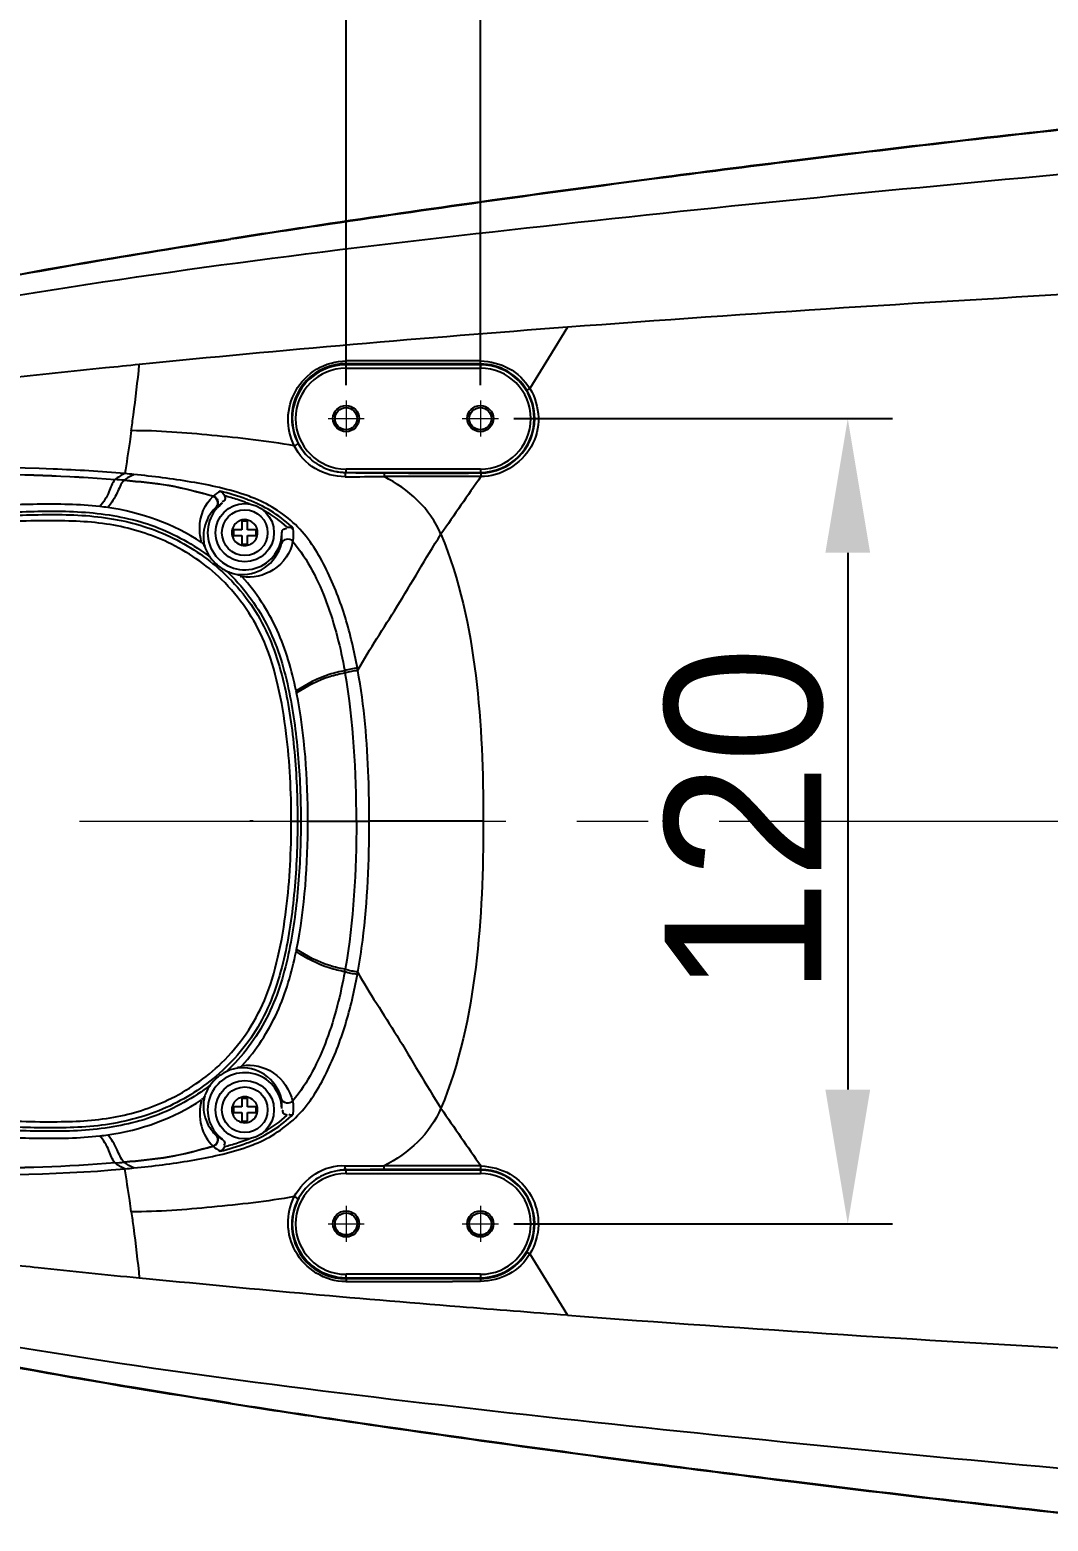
# Model space of a CAD drawing. Header units: millimetres. Extents: x 4086 to 8300, y 123 to 1549.
# Drawn here: x 6752.1 to 6797.6, y 1269.2 to 1335.9 of the extents above; entities that cross this region are included whole.
import ezdxf
from ezdxf import colors
from ezdxf.entities.mleader import LeaderData, LeaderLine
from ezdxf.math import Vec2, Vec3

# ---------------------------------------------------------------- set-up
doc = ezdxf.new("R2010")
doc.units = ezdxf.units.MM
doc.linetypes.add('CENTER2', pattern=[28.575, 19.05, -3.175, 3.175, -3.175])
doc.layers.add('中心线层', color=7, linetype='CENTER2', lineweight=0)
doc.layers.add('轮廓实线层', color=7, linetype='Continuous', lineweight=30)
doc.layers.add('尺寸标注', color=7, linetype='Continuous')
doc.styles.add('思源黑', font='SourceHanSansCN-Normal.ttf')
doc.dimstyles.new('尺寸标注_3_10比例', dxfattribs={"dimtxt": 7, "dimasz": 6, "dimexe": 2, "dimexo": 1.5, "dimgap": 1, "dimtad": 1, "dimdec": 1, "dimlfac": 3.333333, "dimdsep": 46, "dimtxsty": '思源黑', "dimcen": 0.09, "dimadec": 0, "dimazin": 0, "dimtp": 0.01, "dimtm": 0.01, "dimtfac": 1, "dimtdec": 1, "dimtofl": 0, "dimtmove": 0, "dimatfit": 3, "dimfxl": 0, "dimtolj": 1, "dimarcsym": 0})

# ---------------------------------------------------------------- blocks, each defined once
blk = doc.blocks.new('*D1367')
at = {"layer": 'Defpoints', "color": 0}
for p in [(6772.255, 1318.53), (6772.255, 1282.53), (6788.672, 1282.53)]:
    blk.add_point(p, dxfattribs=at)
at = {"layer": '轮廓实线层', "color": 0, "lineweight": -2}
for p, q in [((6773.755, 1318.53), (6790.672, 1318.53)), ((6788.672, 1312.53), (6788.672, 1288.53)), ((6773.755, 1282.53), (6790.672, 1282.53))]:
    blk.add_line(p, q, dxfattribs=at)
at = {"layer": '轮廓实线层', "color": 0}
for points in [[(6789.672, 1312.53), (6787.672, 1312.53), (6788.672, 1318.53)], [(6787.672, 1288.53), (6789.672, 1288.53), (6788.672, 1282.53)]]:
    blk.add_solid(points, dxfattribs=at)
at = {"layer": '轮廓实线层', "color": 0, "insert": (6784.046, 1300.53), "char_height": 7, "attachment_point": 5, "rotation": 90, "style": '思源黑'}
blk.add_mtext('\\A1;120', dxfattribs=at)
blk = doc.blocks.new('*D1369')
at = {"layer": 'Defpoints', "color": 0}
for p in [(6815.005, 1339.499), (6815.005, 1321.53), (6772.255, 1318.53)]:
    blk.add_point(p, dxfattribs=at)
at = {"layer": '轮廓实线层', "color": 0, "lineweight": -2}
for p, q in [((6772.255, 1320.03), (6772.255, 1341.499)), ((6815.005, 1323.03), (6815.005, 1341.499)), ((6778.255, 1339.499), (6809.005, 1339.499))]:
    blk.add_line(p, q, dxfattribs=at)
at = {"layer": '轮廓实线层', "color": 0}
for points in [[(6778.255, 1340.499), (6778.255, 1338.499), (6772.255, 1339.499)], [(6809.005, 1338.499), (6809.005, 1340.499), (6815.005, 1339.499)]]:
    blk.add_solid(points, dxfattribs=at)
at = {"layer": '轮廓实线层', "color": 0, "insert": (6793.63, 1344.125), "char_height": 7, "attachment_point": 5, "style": '思源黑'}
blk.add_mtext('\\A1;142.5', dxfattribs=at)
blk = doc.blocks.new('*D1370')
at = {"layer": 'Defpoints', "color": 0}
for p in [(6772.255, 1353.876), (6766.255, 1318.53), (6772.255, 1318.53)]:
    blk.add_point(p, dxfattribs=at)
at = {"layer": '轮廓实线层', "color": 0, "lineweight": -2}
for p, q in [((6766.255, 1320.03), (6766.255, 1355.876)), ((6772.255, 1320.03), (6772.255, 1355.876)), ((6760.255, 1353.876), (6754.255, 1353.876)), ((6778.255, 1353.876), (6795.884, 1353.876))]:
    blk.add_line(p, q, dxfattribs=at)
at = {"layer": '轮廓实线层', "color": 0}
for points in [[(6760.255, 1352.876), (6760.255, 1354.876), (6766.255, 1353.876)], [(6778.255, 1354.876), (6778.255, 1352.876), (6772.255, 1353.876)]]:
    blk.add_solid(points, dxfattribs=at)
at = {"layer": '轮廓实线层', "color": 0, "insert": (6790.07, 1358.502), "char_height": 7, "attachment_point": 5, "style": '思源黑'}
blk.add_mtext('\\A1;20', dxfattribs=at)
blk = doc.blocks.new('*D1371')
at = {"layer": 'Defpoints', "color": 0}
for p in [(6766.255, 1339.477), (6766.255, 1318.53), (6733.255, 1300.53)]:
    blk.add_point(p, dxfattribs=at)
at = {"layer": '轮廓实线层', "color": 0, "lineweight": -2}
for p, q in [((6733.255, 1302.03), (6733.255, 1341.477)), ((6766.255, 1320.03), (6766.255, 1341.477)), ((6739.255, 1339.477), (6760.255, 1339.477))]:
    blk.add_line(p, q, dxfattribs=at)
at = {"layer": '轮廓实线层', "color": 0}
for points in [[(6739.255, 1340.477), (6739.255, 1338.477), (6733.255, 1339.477)], [(6760.255, 1338.477), (6760.255, 1340.477), (6766.255, 1339.477)]]:
    blk.add_solid(points, dxfattribs=at)
at = {"layer": '轮廓实线层', "color": 0, "insert": (6749.755, 1344.104), "char_height": 7, "attachment_point": 5, "style": '思源黑'}
blk.add_mtext('\\A1;110', dxfattribs=at)

msp = doc.modelspace()

# ---------------------------------------------------------------- linework, layer by layer
for p, q in [((6776.144, 1322.615), (6775.299, 1321.23)), ((6766.255, 1320.785), (6766.255, 1320.991)), ((6772.255, 1320.974), (6766.255, 1320.991)), ((6772.255, 1320.935), (6766.255, 1320.935)), ((6766.255, 1320.785), (6772.255, 1320.785)), ((6772.255, 1320.974), (6772.255, 1320.785)), ((6775.298, 1321.23), (6774.469, 1319.871)), ((6766.255, 1316.116), (6766.255, 1316.275)), ((6772.255, 1316.275), (6766.255, 1316.275)), ((6766.255, 1316.125), (6772.255, 1316.125)), ((6772.255, 1316.275), (6772.255, 1316.099)), ((6761.217, 1313.558), (6761.217, 1313.303)), ((6761.6, 1313.558), (6761.217, 1313.558)), ((6761.6, 1313.94), (6761.6, 1313.558)), ((6761.855, 1313.94), (6761.6, 1313.94)), ((6761.855, 1313.558), (6761.855, 1313.94)), ((6762.237, 1313.558), (6761.855, 1313.558)), ((6762.237, 1313.303), (6762.237, 1313.558)), ((6761.217, 1313.303), (6761.6, 1313.303)), ((6761.6, 1313.303), (6761.6, 1312.92)), ((6761.6, 1312.92), (6761.855, 1312.92)), ((6761.855, 1312.92), (6761.855, 1313.303)), ((6761.855, 1313.303), (6762.237, 1313.303)), ((6760.443, 1311.931), (6760.495, 1311.992)), ((6762.109, 1300.53), (6761.959, 1300.53)), ((6763.806, 1300.53), (6764.231, 1300.53)), ((6764.545, 1300.53), (6767.291, 1300.53)), ((6772.385, 1300.53), (6767.291, 1300.53)), ((6760.443, 1289.129), (6760.495, 1289.068)), ((6761.6, 1288.14), (6761.6, 1287.758)), ((6761.855, 1288.14), (6761.6, 1288.14)), ((6761.855, 1287.758), (6761.855, 1288.14)), ((6761.217, 1287.758), (6761.217, 1287.503)), ((6761.6, 1287.758), (6761.217, 1287.758)), ((6761.217, 1287.503), (6761.6, 1287.503)), ((6761.6, 1287.503), (6761.6, 1287.12)), ((6762.237, 1287.758), (6761.855, 1287.758)), ((6761.855, 1287.12), (6761.855, 1287.503)), ((6761.855, 1287.503), (6762.237, 1287.503)), ((6762.237, 1287.503), (6762.237, 1287.758)), ((6761.6, 1287.12), (6761.855, 1287.12)), ((6760.457, 1286.484), (6760.456, 1286.484)), ((6760.482, 1286.451), (6760.457, 1286.484)), ((6766.255, 1284.785), (6766.255, 1284.945)), ((6772.255, 1284.935), (6766.255, 1284.935)), ((6766.255, 1284.785), (6772.255, 1284.785)), ((6772.283, 1285.119), (6767.954, 1285.119)), ((6772.255, 1284.961), (6772.255, 1284.785)), ((6774.469, 1281.189), (6775.298, 1279.83)), ((6766.255, 1280.069), (6766.255, 1280.275)), ((6772.255, 1280.275), (6766.255, 1280.275)), ((6766.255, 1280.125), (6772.255, 1280.125)), ((6766.255, 1280.069), (6771.013, 1280.083)), ((6771.013, 1280.083), (6772.255, 1280.086)), ((6772.255, 1280.275), (6772.255, 1280.086)), ((6772.267, 1279.951), (6771.013, 1279.949)), ((6775.299, 1279.83), (6776.144, 1278.445))]:
    msp.add_line(p, q)
for centre, radius in [((6766.255, 1318.53), 0.585), ((6766.255, 1318.53), 0.495), ((6772.255, 1318.53), 0.585), ((6772.255, 1318.53), 0.495), ((6761.727, 1313.43), 1.305), ((6761.727, 1313.43), 1.02), ((6761.727, 1287.63), 1.305), ((6761.727, 1287.63), 1.02), ((6766.255, 1282.53), 0.585), ((6766.255, 1282.53), 0.495), ((6772.255, 1282.53), 0.585), ((6772.255, 1282.53), 0.495)]:
    msp.add_circle(centre, radius)
for centre, radius, start, end in [((6889.749, 496.576), 839.888, 96.026277, 97.075652), ((6889.084, 502.091), 834.308, 96.020618, 97.076979), ((6899.078, 419.699), 917.329, 97.062436, 97.456974), ((6895.889, 445.982), 890.827, 97.06673, 97.472993), ((6886.774, 511.82), 824.39, 97.439978, 98.456834), ((6892.015, 473.375), 863.163, 97.454496, 98.425642), ((6863.153, 671.47), 663.002, 98.466766, 98.855048), ((6849.955, 757.902), 575.544, 98.434028, 98.881298), ((6870.715, 55.675), 1270.464, 93.153087, 94.268961), ((6835.268, 531.896), 792.925, 94.276239, 95.66362), ((6766.255, 1318.53), 2.405, 90, 226.11623), ((6766.255, 1318.53), 2.255, 90, 270), ((6769.261, 670.001), 651.116, 89.735431, 90.263452), ((6772.248, 1318.538), 2.437, 31.33845, 89.82046), ((6772.255, 1318.53), 2.405, 270, 90), ((6772.255, 1318.53), 2.255, 270, 90), ((6772.247, 1318.536), 2.437, 270.19495, 359.85319), ((6766.305, 1318.595), 2.486, 207.52613, 226.32676), ((6766.255, 1318.53), 2.405, 244.41371, 270), ((6769.927, 1658.525), 342.429, 269.38563, 269.67381), ((6770.423, 1794.787), 478.691, 269.70729, 270.21931), ((6751.143, 1258.196), 57.81, 84.84456, 85.24865), ((6751.369, 1260.468), 55.825, 84.44075, 84.86699), ((6763.698, 1778.148), 462.226, 270.31169, 270.52752), ((6944.655, 1194.576), 210.812, 144.85103, 145.70491), ((6761.422, 1313.812), 1.669, 118.21269, 131.54953), ((6758.57, 1306.167), 9.186, 69.77732, 72.08481), ((6759.02, 1307.4), 7.874, 68.39407, 69.74522), ((6759.022, 1307.406), 8.017, 68.16231, 69.8075), ((6759.268, 1307.789), 7.736, 67.93137, 70.62204), ((6753.831, 1301.799), 12.876, 82.07777, 83.65332), ((6761.727, 1313.43), 1.658, 127.54316, 358.21381), ((6761.574, 1313.266), 1.698, 174.46027, 195.61345), ((6761.71, 1313.425), 0.594, 34.97126, 41.61615), ((6761.727, 1313.43), 1.894, 199.14533, 215.5862), ((6761.728, 1313.431), 0.578, 186.53968, 217.11169), ((6761.728, 1313.436), 0.583, 247.94946, 256.10171), ((6761.729, 1313.428), 0.574, 295.14673, 309.03565), ((6761.801, 1313.224), 1.59, 349.80719, 5.58352), ((6761.734, 1313.434), 1.901, 215.55473, 229.31895), ((6761.727, 1313.43), 1.894, 243.99106, 260.00728), ((6743.572, 1303.155), 22.991, 10.00228, 10.27428), ((6741.901, 1302.778), 25.281, 10.25171, 10.48411), ((6745.343, 1302.51), 19.072, 11.36267, 11.64741), ((6745.343, 1298.55), 19.072, 348.35259, 348.63733), ((6743.571, 1297.905), 22.991, 349.72584, 349.99783), ((6741.903, 1298.282), 25.279, 349.51584, 349.74705), ((6761.727, 1287.63), 1.894, 99.99377, 116.03478), ((6761.727, 1287.63), 1.658, 1.78587, 232.4568), ((6761.734, 1287.626), 1.901, 130.68085, 144.44217), ((6761.727, 1287.63), 1.894, 144.40461, 160.85467), ((6761.801, 1287.837), 1.59, 354.41597, 10.19224), ((6761.728, 1287.631), 0.578, 186.53968, 217.11169), ((6761.71, 1287.625), 0.594, 34.97126, 41.61615), ((6958.637, 1416.158), 227.813, 214.32368, 215.11385), ((6761.728, 1287.636), 0.583, 247.94946, 256.10171), ((6761.729, 1287.628), 0.574, 295.14673, 309.03565), ((6753.831, 1299.261), 12.876, 276.34668, 277.92223), ((6761.354, 1287.587), 1.422, 230.86784, 239.39295), ((6761.402, 1287.673), 1.52, 239.48516, 243.2341), ((6758.57, 1294.895), 9.188, 287.91541, 290.22207), ((6759.02, 1293.66), 7.874, 290.25419, 291.60525), ((6759.015, 1293.674), 8.038, 290.19488, 291.74244), ((6759.268, 1293.27), 7.735, 289.37782, 292.07363), ((6761.422, 1287.249), 1.67, 228.454, 241.7852), ((6751.143, 1342.865), 57.81, 274.75135, 275.15544), ((6751.369, 1340.593), 55.825, 275.13301, 275.55925), ((6766.255, 1282.53), 2.255, 90, 270), ((6766.255, 1282.53), 2.405, 90, 115.58661), ((6769.927, 942.537), 342.427, 90.32619, 90.61437), ((6770.423, 806.307), 478.658, 89.78067, 90.29273), ((6772.247, 1282.524), 2.438, 0.14544, 89.80386), ((6772.255, 1282.53), 2.405, 270, 90), ((6772.255, 1282.53), 2.255, 270, 90), ((6766.255, 1282.53), 2.405, 133.88488, 270), ((6766.305, 1282.465), 2.486, 133.67448, 152.47433), ((6766.284, 1282.489), 2.455, 115.7723, 133.69898), ((6772.248, 1282.523), 2.437, 270.17964, 328.65595), ((6766.227, 1281.855), 1.905, 270.4522, 271.21277), ((6769.217, 2681.39), 1401.442, 269.879377, 270.07341), ((6868.481, 2510.277), 1235.288, 265.713196, 266.860335), ((6862.568, 1925.66), 659.028, 261.141505, 261.531938), ((6849.886, 1842.708), 575.089, 261.117262, 261.564667), ((6886.991, 2090.843), 826.007, 261.543599, 262.558277), ((6891.973, 2127.381), 862.856, 261.573197, 262.544511), ((6898.697, 2178.17), 914.115, 262.539676, 262.935047), ((6895.897, 2155.135), 890.885, 262.525887, 262.931556), ((6889.785, 2104.836), 840.241, 262.923097, 263.972681), ((6889.1, 2099.112), 834.451, 262.921303, 263.978137)]:
    msp.add_arc(centre, radius, start, end)
for points, knots in [([(6750.862, 1323.917), (6758.893, 1325.269), (6775.121, 1327.23), (6791.373, 1328.849), (6799.531, 1329.572)], [0, 0, 0, 0, 0.498581, 1, 1, 1, 1]), ([(6743.781, 1323.377), (6745.228, 1323.695), (6750.972, 1324.901), (6756.763, 1325.868), (6761.098, 1326.546)], [0, 0, 0, 0, 0.252433, 1, 1, 1, 1]), ([(6757.016, 1320.946), (6756.511, 1320.895), (6754.512, 1320.694), (6752.515, 1320.485), (6751.024, 1320.32)], [0, 0, 0, 0, 0.253032, 1, 1, 1, 1]), ([(6756.658, 1317.99), (6756.69, 1318.224), (6756.825, 1319.209), (6756.942, 1320.196), (6757.016, 1320.951)], [0, 0, 0, 0, 0.237412, 1, 1, 1, 1]), ([(6763.941, 1317.313), (6763.755, 1317.69), (6763.557, 1318.551), (6763.918, 1319.845), (6764.881, 1320.853), (6765.808, 1321.102), (6766.267, 1321.109)], [0, 0, 0, 0, 0.239775, 0.481588, 0.737941, 1, 1, 1, 1]), ([(6766.255, 1320.991), (6765.609, 1320.993), (6764.298, 1320.446), (6763.813, 1319.135), (6763.824, 1318.53)], [0, 0, 0, 0, 0.516521, 1, 1, 1, 1]), ([(6766.255, 1320.991), (6766.265, 1320.995), (6766.258, 1321.049), (6766.266, 1321.08), (6766.267, 1321.109)], [0, 0, 0, 0, 0.272446, 1, 1, 1, 1]), ([(6772.255, 1320.974), (6772.268, 1320.98), (6772.257, 1321.041), (6772.267, 1321.078), (6772.267, 1321.109)], [0, 0, 0, 0, 0.303704, 1, 1, 1, 1]), ([(6772.267, 1321.109), (6772.702, 1321.084), (6773.59, 1320.893), (6774.238, 1320.239), (6774.469, 1319.871)], [0, 0, 0, 0, 0.500466, 1, 1, 1, 1]), ([(6774.469, 1319.871), (6774.697, 1319.486), (6774.968, 1318.58), (6774.548, 1316.8), (6773.151, 1315.91), (6772.283, 1315.941)], [0, 0, 0, 0, 0.253597, 0.508282, 1, 1, 1, 1]), ([(6774.329, 1319.805), (6774.341, 1319.794), (6774.399, 1319.84), (6774.439, 1319.852), (6774.469, 1319.871)], [0, 0, 0, 0, 0.31286, 1, 1, 1, 1]), ([(6756.658, 1317.991), (6756.634, 1317.824), (6756.543, 1317.182), (6756.445, 1316.541), (6756.364, 1316.069)], [0, 0, 0, 0, 0.260049, 1, 1, 1, 1]), ([(6763.941, 1317.313), (6762.725, 1317.533), (6760.296, 1317.79), (6757.861, 1317.995), (6756.658, 1317.991)], [0, 0, 0, 0, 0.506707, 1, 1, 1, 1]), ([(6764.1, 1317.446), (6764.103, 1317.437), (6764.07, 1317.364), (6763.999, 1317.335), (6763.941, 1317.313)], [0, 0, 0, 0, 0.127444, 1, 1, 1, 1]), ([(6766.213, 1315.928), (6765.752, 1315.933), (6764.816, 1316.176), (6764.132, 1316.892), (6763.941, 1317.313)], [0, 0, 0, 0, 0.499024, 1, 1, 1, 1]), ([(6756.364, 1316.069), (6755.3, 1316.165), (6750.917, 1316.432), (6746.522, 1316.331), (6743.204, 1316.178)], [0, 0, 0, 0, 0.243327, 1, 1, 1, 1]), ([(6766.255, 1316.116), (6766.247, 1316.115), (6766.204, 1316.052), (6766.209, 1315.986), (6766.213, 1315.928)], [0, 0, 0, 0, 0.124595, 1, 1, 1, 1]), ([(6767.977, 1316.102), (6767.96, 1316.098), (6767.962, 1316.021), (6767.954, 1315.978), (6767.954, 1315.941)], [0, 0, 0, 0, 0.320389, 1, 1, 1, 1]), ([(6772.255, 1316.099), (6772.267, 1316.096), (6772.272, 1316.039), (6772.278, 1316.005), (6772.277, 1315.975)], [0, 0, 0, 0, 0.290111, 1, 1, 1, 1]), ([(6755.928, 1315.804), (6755.795, 1315.65), (6755.665, 1315.189), (6755.42, 1314.794), (6755.254, 1314.597)], [0, 0, 0, 0, 0.440844, 1, 1, 1, 1]), ([(6756.334, 1315.768), (6756.188, 1315.618), (6756.027, 1315.155), (6755.775, 1314.754), (6755.606, 1314.553)], [0, 0, 0, 0, 0.444185, 1, 1, 1, 1]), ([(6760.313, 1315.055), (6759.664, 1315.241), (6758.356, 1315.593), (6757.007, 1315.708), (6756.334, 1315.768)], [0, 0, 0, 0, 0.499825, 1, 1, 1, 1]), ([(6756.337, 1315.771), (6757.01, 1315.711), (6758.358, 1315.596), (6759.666, 1315.247), (6760.315, 1315.062)], [0, 0, 0, 0, 0.500174, 1, 1, 1, 1]), ([(6761.835, 1315.087), (6761.025, 1315.372), (6759.335, 1315.731), (6757.632, 1315.947), (6756.777, 1316.03)], [0, 0, 0, 0, 0.499934, 1, 1, 1, 1]), ([(6772.283, 1315.941), (6771.561, 1315.933), (6770.118, 1315.952), (6768.674, 1315.928), (6767.954, 1315.941)], [0, 0, 0, 0, 0.500669, 1, 1, 1, 1]), ([(6770.494, 1313.359), (6770.254, 1313.923), (6769.53, 1314.962), (6768.492, 1315.648), (6767.954, 1315.941)], [0, 0, 0, 0, 0.500034, 1, 1, 1, 1]), ([(6759.801, 1312.989), (6759.738, 1313.199), (6759.638, 1313.925), (6759.923, 1314.723), (6760.313, 1315.055)], [0, 0, 0, 0, 0.299096, 1, 1, 1, 1]), ([(6760.313, 1315.054), (6760.332, 1315.048), (6760.371, 1315.03), (6760.406, 1315.005), (6760.422, 1314.99)], [0, 0, 0, 0, 0.47695, 1, 1, 1, 1]), ([(6760.429, 1314.997), (6760.412, 1315.012), (6760.376, 1315.038), (6760.335, 1315.055), (6760.315, 1315.062)], [0, 0, 0, 0, 0.51959, 1, 1, 1, 1]), ([(6760.429, 1314.997), (6760.46, 1314.969), (6760.55, 1314.846), (6760.528, 1314.656), (6760.456, 1314.576)], [0, 0, 0, 0, 0.279987, 1, 1, 1, 1]), ([(6760.821, 1315.079), (6760.839, 1315.025), (6760.878, 1314.91), (6760.768, 1314.815), (6760.717, 1314.815)], [0, 0, 0, 0, 0.524351, 1, 1, 1, 1]), ([(6766.76, 1307.378), (6766.62, 1308.136), (6766.274, 1309.642), (6765.445, 1311.799), (6764.223, 1313.802), (6762.884, 1314.67), (6762.174, 1314.959)], [0, 0, 0, 0, 0.250441, 0.500768, 0.75076, 1, 1, 1, 1]), ([(6721.959, 1300.53), (6721.959, 1301.472), (6722.187, 1303.371), (6723.685, 1306.854), (6727.085, 1310.379), (6732.51, 1312.273), (6738.092, 1313.04), (6743.694, 1313.736), (6748.374, 1314.216), (6752.133, 1314.402), (6754.963, 1314.405), (6757.767, 1313.844), (6759.439, 1312.9), (6760.187, 1312.328)], [0, 0, 0, 0, 0.062626, 0.125247, 0.249634, 0.374441, 0.499517, 0.62455, 0.749605, 0.81216, 0.874763, 0.93738, 1, 1, 1, 1]), ([(6722.109, 1300.53), (6722.109, 1301.468), (6722.338, 1303.36), (6723.845, 1306.824), (6727.27, 1310.321), (6732.722, 1312.162), (6738.339, 1312.918), (6743.988, 1313.62), (6748.711, 1314.095), (6752.496, 1314.261), (6755.334, 1314.231), (6758.106, 1313.542), (6759.727, 1312.535), (6760.443, 1311.931)], [0, 0, 0, 0, 0.062217, 0.12441, 0.248153, 0.372814, 0.498493, 0.624411, 0.750253, 0.813111, 0.875751, 0.937883, 1, 1, 1, 1]), ([(6755.254, 1314.597), (6754.325, 1314.7), (6752.449, 1314.727), (6748.713, 1314.557), (6745.919, 1314.28), (6744.06, 1314.072)], [0, 0, 0, 0, 0.249897, 0.499945, 1, 1, 1, 1]), ([(6760.456, 1314.576), (6760.373, 1314.499), (6760.082, 1314.177), (6759.914, 1313.748), (6759.884, 1313.43)], [0, 0, 0, 0, 0.262661, 1, 1, 1, 1]), ([(6763.806, 1300.53), (6763.806, 1301.839), (6763.705, 1303.88), (6763.264, 1306.561), (6762.553, 1309.003), (6760.943, 1311.371), (6758.465, 1313.058), (6755.84, 1313.887), (6752.995, 1314.003), (6749.78, 1313.878), (6744.841, 1313.453), (6739.736, 1312.823), (6734.673, 1312.144), (6731.158, 1311.37), (6727.949, 1310.067), (6725.186, 1307.9), (6722.969, 1304.726), (6722.384, 1301.993), (6722.384, 1300.53)], [0, 0, 0, 0, 0.069199, 0.107696, 0.143473, 0.203115, 0.254552, 0.299265, 0.346875, 0.404226, 0.469471, 0.60886, 0.67622, 0.739471, 0.798812, 0.857706, 0.922641, 1, 1, 1, 1]), ([(6761.412, 1313.913), (6761.402, 1313.907), (6761.381, 1313.894), (6761.362, 1313.879), (6761.353, 1313.871)], [0, 0, 0, 0, 0.497104, 1, 1, 1, 1]), ([(6761.497, 1313.953), (6761.482, 1313.947), (6761.453, 1313.936), (6761.426, 1313.921), (6761.412, 1313.913)], [0, 0, 0, 0, 0.502353, 1, 1, 1, 1]), ([(6761.727, 1314.007), (6761.715, 1314.011), (6761.69, 1314.015), (6761.665, 1314.011), (6761.653, 1314.008)], [0, 0, 0, 0, 0.493074, 1, 1, 1, 1]), ([(6761.803, 1314.008), (6761.791, 1314.011), (6761.765, 1314.015), (6761.739, 1314.011), (6761.727, 1314.007)], [0, 0, 0, 0, 0.507427, 1, 1, 1, 1]), ([(6763.384, 1313.378), (6763.386, 1313.441), (6763.389, 1313.576), (6763.543, 1313.625), (6763.592, 1313.601)], [0, 0, 0, 0, 0.531683, 1, 1, 1, 1]), ([(6761.399, 1311.565), (6761.81, 1311.515), (6762.723, 1311.733), (6763.264, 1312.513), (6763.367, 1312.942)], [0, 0, 0, 0, 0.484345, 1, 1, 1, 1]), ([(6763.867, 1313.049), (6763.8, 1312.539), (6763.127, 1311.627), (6762.08, 1311.388), (6761.608, 1311.454)], [0, 0, 0, 0, 0.518754, 1, 1, 1, 1]), ([(6763.866, 1313.048), (6763.803, 1313.124), (6763.57, 1313.184), (6763.395, 1313.033), (6763.367, 1312.942)], [0, 0, 0, 0, 0.513287, 1, 1, 1, 1]), ([(6763.877, 1313.036), (6764.546, 1312.234), (6765.499, 1310.318), (6766.008, 1308.286), (6766.194, 1307.256)], [0, 0, 0, 0, 0.499262, 1, 1, 1, 1]), ([(6766.778, 1307.278), (6767.321, 1308.246), (6768.64, 1310.225), (6769.815, 1312.29), (6770.494, 1313.359)], [0, 0, 0, 0, 0.467257, 1, 1, 1, 1]), ([(6770.493, 1313.358), (6771.327, 1311.359), (6772.239, 1307.045), (6772.385, 1302.706), (6772.385, 1300.53)], [0, 0, 0, 0, 0.498873, 1, 1, 1, 1]), ([(6760.443, 1311.931), (6761.224, 1311.273), (6762.577, 1309.661), (6763.57, 1306.702), (6763.994, 1303.634), (6764.081, 1301.565), (6764.081, 1300.53)], [0, 0, 0, 0, 0.248198, 0.497392, 0.748452, 1, 1, 1, 1]), ([(6760.897, 1311.728), (6761.626, 1311.045), (6762.863, 1309.408), (6763.754, 1306.508), (6764.15, 1303.531), (6764.231, 1301.53), (6764.231, 1300.53)], [0, 0, 0, 0, 0.249915, 0.499976, 0.75003, 1, 1, 1, 1]), ([(6764.022, 1306.36), (6763.83, 1307.29), (6763.307, 1309.133), (6762.246, 1310.752), (6761.608, 1311.454)], [0, 0, 0, 0, 0.500116, 1, 1, 1, 1]), ([(6766.194, 1307.256), (6765.961, 1307.216), (6765.191, 1307.036), (6764.485, 1306.657), (6764.022, 1306.36)], [0, 0, 0, 0, 0.300698, 1, 1, 1, 1]), ([(6766.213, 1307.149), (6765.98, 1307.109), (6765.211, 1306.933), (6764.504, 1306.561), (6764.041, 1306.268)], [0, 0, 0, 0, 0.301771, 1, 1, 1, 1]), ([(6767.291, 1300.53), (6767.291, 1301.181), (6767.256, 1303.436), (6767.065, 1305.694), (6766.778, 1307.273)], [0, 0, 0, 0, 0.288689, 1, 1, 1, 1]), ([(6760.188, 1288.732), (6759.439, 1288.16), (6757.767, 1287.217), (6754.963, 1286.655), (6752.134, 1286.658), (6748.374, 1286.844), (6743.694, 1287.325), (6738.093, 1288.02), (6732.51, 1288.788), (6727.085, 1290.681), (6723.685, 1294.207), (6722.187, 1297.689), (6721.959, 1299.588), (6721.959, 1300.53)], [0, 0, 0, 0, 0.062621, 0.125237, 0.18784, 0.250394, 0.375449, 0.500481, 0.625557, 0.750366, 0.874755, 0.937375, 1, 1, 1, 1]), ([(6760.443, 1289.129), (6759.727, 1288.526), (6758.106, 1287.518), (6755.334, 1286.829), (6752.496, 1286.799), (6748.711, 1286.965), (6743.988, 1287.44), (6738.339, 1288.142), (6732.722, 1288.898), (6727.27, 1290.739), (6723.845, 1294.236), (6722.338, 1297.701), (6722.109, 1299.592), (6722.109, 1300.53)], [0, 0, 0, 0, 0.062118, 0.124249, 0.186889, 0.249747, 0.375588, 0.501506, 0.627184, 0.751847, 0.875592, 0.937783, 1, 1, 1, 1]), ([(6722.384, 1300.53), (6722.384, 1299.067), (6722.969, 1296.334), (6725.186, 1293.16), (6727.949, 1290.993), (6731.158, 1289.691), (6734.673, 1288.916), (6739.736, 1288.238), (6744.841, 1287.607), (6749.78, 1287.182), (6752.995, 1287.057), (6755.84, 1287.173), (6758.465, 1288.002), (6760.943, 1289.69), (6762.553, 1292.057), (6763.264, 1294.5), (6763.705, 1297.18), (6763.806, 1299.221), (6763.806, 1300.53)], [0, 0, 0, 0, 0.077359, 0.142294, 0.201188, 0.260529, 0.32378, 0.39114, 0.530529, 0.595774, 0.653125, 0.700735, 0.745448, 0.796885, 0.856527, 0.892304, 0.930801, 1, 1, 1, 1]), ([(6764.081, 1300.53), (6764.081, 1299.495), (6763.994, 1297.426), (6763.57, 1294.358), (6762.577, 1291.399), (6761.223, 1289.788), (6760.443, 1289.129)], [0, 0, 0, 0, 0.251552, 0.502616, 0.751809, 1, 1, 1, 1]), ([(6764.231, 1300.53), (6764.231, 1299.53), (6764.15, 1297.529), (6763.754, 1294.552), (6762.863, 1291.652), (6761.626, 1290.015), (6760.896, 1289.331)], [0, 0, 0, 0, 0.249974, 0.500033, 0.750095, 1, 1, 1, 1]), ([(6766.778, 1293.788), (6766.864, 1294.261), (6767.201, 1296.492), (6767.291, 1298.755), (6767.291, 1300.53)], [0, 0, 0, 0, 0.213234, 1, 1, 1, 1]), ([(6772.385, 1300.53), (6772.385, 1298.354), (6772.239, 1294.015), (6771.327, 1289.701), (6770.493, 1287.702)], [0, 0, 0, 0, 0.501127, 1, 1, 1, 1]), ([(6766.213, 1293.912), (6765.98, 1293.951), (6765.211, 1294.127), (6764.504, 1294.5), (6764.041, 1294.793)], [0, 0, 0, 0, 0.301771, 1, 1, 1, 1]), ([(6761.608, 1289.607), (6762.246, 1290.308), (6763.307, 1291.928), (6763.83, 1293.771), (6764.022, 1294.7)], [0, 0, 0, 0, 0.499884, 1, 1, 1, 1]), ([(6766.194, 1293.804), (6765.961, 1293.844), (6765.191, 1294.024), (6764.485, 1294.403), (6764.022, 1294.7)], [0, 0, 0, 0, 0.300698, 1, 1, 1, 1]), ([(6762.175, 1286.102), (6762.885, 1286.39), (6764.223, 1287.259), (6765.445, 1289.261), (6766.275, 1291.419), (6766.62, 1292.925), (6766.76, 1293.682)], [0, 0, 0, 0, 0.24924, 0.499232, 0.749559, 1, 1, 1, 1]), ([(6766.194, 1293.804), (6766.008, 1292.774), (6765.499, 1290.743), (6764.546, 1288.826), (6763.877, 1288.024)], [0, 0, 0, 0, 0.500738, 1, 1, 1, 1]), ([(6766.778, 1293.788), (6767.023, 1293.304), (6767.629, 1292.37), (6768.904, 1290.365), (6769.808, 1288.766), (6770.494, 1287.702)], [0, 0, 0, 0, 0.228022, 0.46735, 1, 1, 1, 1]), ([(6763.367, 1288.118), (6763.264, 1288.547), (6762.723, 1289.327), (6761.81, 1289.545), (6761.399, 1289.495)], [0, 0, 0, 0, 0.515673, 1, 1, 1, 1]), ([(6761.608, 1289.607), (6762.079, 1289.679), (6763.15, 1289.434), (6763.751, 1288.512), (6763.867, 1288.012)], [0, 0, 0, 0, 0.481391, 1, 1, 1, 1]), ([(6759.938, 1288.251), (6759.922, 1288.192), (6759.876, 1287.989), (6759.869, 1287.777), (6759.884, 1287.63)], [0, 0, 0, 0, 0.292832, 1, 1, 1, 1]), ([(6761.412, 1288.113), (6761.402, 1288.107), (6761.381, 1288.094), (6761.362, 1288.079), (6761.353, 1288.071)], [0, 0, 0, 0, 0.497104, 1, 1, 1, 1]), ([(6761.497, 1288.153), (6761.482, 1288.147), (6761.453, 1288.136), (6761.426, 1288.121), (6761.412, 1288.113)], [0, 0, 0, 0, 0.502353, 1, 1, 1, 1]), ([(6761.727, 1288.207), (6761.715, 1288.211), (6761.69, 1288.215), (6761.665, 1288.211), (6761.653, 1288.208)], [0, 0, 0, 0, 0.493074, 1, 1, 1, 1]), ([(6761.803, 1288.208), (6761.791, 1288.211), (6761.765, 1288.215), (6761.739, 1288.211), (6761.727, 1288.207)], [0, 0, 0, 0, 0.507427, 1, 1, 1, 1]), ([(6763.877, 1288.024), (6763.812, 1287.946), (6763.581, 1287.87), (6763.395, 1288.026), (6763.367, 1288.118)], [0, 0, 0, 0, 0.513283, 1, 1, 1, 1]), ([(6759.801, 1288.071), (6759.689, 1287.696), (6759.674, 1286.914), (6760.067, 1286.248), (6760.313, 1286.006)], [0, 0, 0, 0, 0.531308, 1, 1, 1, 1]), ([(6759.884, 1287.63), (6759.914, 1287.313), (6760.082, 1286.883), (6760.373, 1286.561), (6760.456, 1286.484)], [0, 0, 0, 0, 0.737338, 1, 1, 1, 1]), ([(6763.626, 1287.39), (6763.566, 1287.402), (6763.434, 1287.431), (6763.417, 1287.589), (6763.45, 1287.633)], [0, 0, 0, 0, 0.529109, 1, 1, 1, 1]), ([(6763.894, 1287.446), (6763.868, 1287.425), (6763.811, 1287.368), (6763.725, 1287.395), (6763.694, 1287.42)], [0, 0, 0, 0, 0.453069, 1, 1, 1, 1]), ([(6770.494, 1287.702), (6770.254, 1287.137), (6769.53, 1286.098), (6768.492, 1285.412), (6767.954, 1285.119)], [0, 0, 0, 0, 0.500036, 1, 1, 1, 1]), ([(6744.06, 1286.988), (6745.919, 1286.781), (6748.713, 1286.503), (6752.449, 1286.333), (6754.325, 1286.361), (6755.254, 1286.464)], [0, 0, 0, 0, 0.500055, 0.750103, 1, 1, 1, 1]), ([(6755.928, 1285.257), (6755.795, 1285.41), (6755.665, 1285.871), (6755.42, 1286.266), (6755.254, 1286.464)], [0, 0, 0, 0, 0.44084, 1, 1, 1, 1]), ([(6756.334, 1285.292), (6756.188, 1285.443), (6756.027, 1285.906), (6755.775, 1286.307), (6755.606, 1286.508)], [0, 0, 0, 0, 0.444185, 1, 1, 1, 1]), ([(6760.717, 1286.316), (6760.762, 1286.281), (6760.86, 1286.208), (6760.824, 1286.068), (6760.782, 1286.038)], [0, 0, 0, 0, 0.525419, 1, 1, 1, 1]), ([(6756.334, 1285.292), (6757.007, 1285.353), (6758.355, 1285.471), (6759.664, 1285.82), (6760.313, 1286.006)], [0, 0, 0, 0, 0.500222, 1, 1, 1, 1]), ([(6760.315, 1285.998), (6759.666, 1285.814), (6758.357, 1285.468), (6757.01, 1285.35), (6756.337, 1285.289)], [0, 0, 0, 0, 0.499785, 1, 1, 1, 1]), ([(6756.777, 1285.03), (6757.632, 1285.114), (6759.335, 1285.329), (6761.025, 1285.688), (6761.835, 1285.973)], [0, 0, 0, 0, 0.500066, 1, 1, 1, 1]), ([(6760.422, 1286.07), (6760.406, 1286.055), (6760.371, 1286.03), (6760.332, 1286.013), (6760.313, 1286.006)], [0, 0, 0, 0, 0.523052, 1, 1, 1, 1]), ([(6760.429, 1286.064), (6760.412, 1286.048), (6760.376, 1286.022), (6760.335, 1286.005), (6760.315, 1285.999)], [0, 0, 0, 0, 0.519592, 1, 1, 1, 1]), ([(6743.204, 1284.883), (6744.32, 1284.831), (6748.704, 1284.682), (6753.106, 1284.697), (6756.364, 1284.991)], [0, 0, 0, 0, 0.254606, 1, 1, 1, 1]), ([(6756.658, 1283.07), (6756.634, 1283.237), (6756.543, 1283.879), (6756.445, 1284.519), (6756.364, 1284.992)], [0, 0, 0, 0, 0.260086, 1, 1, 1, 1]), ([(6763.941, 1283.747), (6764.166, 1284.152), (6764.799, 1284.878), (6765.753, 1285.159), (6766.213, 1285.132)], [0, 0, 0, 0, 0.501193, 1, 1, 1, 1]), ([(6766.255, 1284.945), (6766.248, 1284.945), (6766.203, 1285.006), (6766.209, 1285.074), (6766.213, 1285.132)], [0, 0, 0, 0, 0.11667, 1, 1, 1, 1]), ([(6767.977, 1284.959), (6767.961, 1284.962), (6767.962, 1285.039), (6767.954, 1285.082), (6767.954, 1285.119)], [0, 0, 0, 0, 0.309225, 1, 1, 1, 1]), ([(6772.255, 1284.961), (6772.267, 1284.964), (6772.274, 1285.02), (6772.278, 1285.056), (6772.277, 1285.086)], [0, 0, 0, 0, 0.292035, 1, 1, 1, 1]), ([(6772.283, 1285.119), (6772.732, 1285.102), (6773.648, 1284.87), (6774.628, 1283.846), (6774.971, 1282.48), (6774.701, 1281.572), (6774.469, 1281.189)], [0, 0, 0, 0, 0.249986, 0.500384, 0.750662, 1, 1, 1, 1]), ([(6763.941, 1283.747), (6762.725, 1283.527), (6760.296, 1283.27), (6757.861, 1283.065), (6756.658, 1283.07)], [0, 0, 0, 0, 0.506707, 1, 1, 1, 1]), ([(6766.242, 1279.951), (6765.784, 1279.947), (6764.865, 1280.226), (6763.913, 1281.224), (6763.554, 1282.517), (6763.762, 1283.369), (6763.941, 1283.747)], [0, 0, 0, 0, 0.262018, 0.518336, 0.760118, 1, 1, 1, 1]), ([(6764.1, 1283.614), (6764.104, 1283.623), (6764.068, 1283.697), (6763.999, 1283.726), (6763.941, 1283.747)], [0, 0, 0, 0, 0.132697, 1, 1, 1, 1]), ([(6756.658, 1283.07), (6756.69, 1282.836), (6756.825, 1281.851), (6756.942, 1280.864), (6757.016, 1280.109)], [0, 0, 0, 0, 0.237298, 1, 1, 1, 1]), ([(6763.824, 1282.53), (6763.813, 1281.925), (6764.298, 1280.614), (6765.609, 1280.067), (6766.255, 1280.069)], [0, 0, 0, 0, 0.483727, 1, 1, 1, 1]), ([(6774.469, 1281.189), (6774.249, 1280.814), (6773.584, 1280.173), (6772.702, 1279.971), (6772.267, 1279.951)], [0, 0, 0, 0, 0.499552, 1, 1, 1, 1]), ([(6774.329, 1281.255), (6774.341, 1281.266), (6774.398, 1281.221), (6774.438, 1281.208), (6774.469, 1281.189)], [0, 0, 0, 0, 0.308384, 1, 1, 1, 1]), ([(6751.024, 1280.741), (6751.517, 1280.686), (6753.513, 1280.469), (6755.511, 1280.265), (6757.016, 1280.114)], [0, 0, 0, 0, 0.246973, 1, 1, 1, 1]), ([(6776.143, 1278.446), (6774.543, 1278.567), (6768.162, 1279.062), (6761.787, 1279.629), (6757.016, 1280.109)], [0, 0, 0, 0, 0.250816, 1, 1, 1, 1]), ([(6772.255, 1280.086), (6772.268, 1280.081), (6772.257, 1280.019), (6772.267, 1279.983), (6772.267, 1279.951)], [0, 0, 0, 0, 0.296982, 1, 1, 1, 1]), ([(6766.255, 1280.069), (6766.266, 1280.065), (6766.258, 1280.011), (6766.266, 1279.979), (6766.267, 1279.951)], [0, 0, 0, 0, 0.304446, 1, 1, 1, 1]), ([(6761.085, 1274.517), (6759.649, 1274.741), (6753.86, 1275.671), (6748.09, 1276.735), (6743.783, 1277.683)], [0, 0, 0, 0, 0.247856, 1, 1, 1, 1]), ([(6750.862, 1277.144), (6758.893, 1275.792), (6775.121, 1273.828), (6791.374, 1272.212), (6799.532, 1271.489)], [0, 0, 0, 0, 0.498582, 1, 1, 1, 1])]:
    msp.add_open_spline(points, degree=3, knots=knots)
for points in [[(6743.775, 1323.406), (6749.506, 1324.667), (6755.295, 1325.666), (6761.094, 1326.57)], [(6774.684, 1318.53), (6774.686, 1318.971), (6774.558, 1319.428), (6774.329, 1319.805)], [(6763.824, 1318.53), (6763.831, 1318.157), (6763.928, 1317.777), (6764.1, 1317.446)], [(6764.883, 1316.556), (6764.78, 1316.628), (6764.673, 1316.702), (6764.602, 1316.805)], [(6743.012, 1315.873), (6747.313, 1316.076), (6751.639, 1316.163), (6755.931, 1315.806)], [(6743.022, 1315.862), (6747.32, 1316.07), (6751.642, 1316.159), (6755.93, 1315.805)], [(6765.217, 1316.361), (6765.102, 1316.416), (6764.983, 1316.476), (6764.893, 1316.566)], [(6765.217, 1316.361), (6765.537, 1316.206), (6765.9, 1316.12), (6766.255, 1316.116)], [(6756.364, 1316.069), (6756.212, 1315.996), (6756.059, 1315.916), (6755.931, 1315.806)], [(6756.777, 1316.03), (6756.623, 1315.959), (6756.468, 1315.881), (6756.337, 1315.771)], [(6760.422, 1314.99), (6760.525, 1314.897), (6760.548, 1314.68), (6760.456, 1314.576)], [(6760.633, 1315.283), (6760.72, 1315.252), (6760.792, 1315.167), (6760.821, 1315.079)], [(6761.79, 1314.93), (6761.411, 1315.069), (6761.023, 1315.181), (6760.633, 1315.283)], [(6761.396, 1314.908), (6761.206, 1314.97), (6761.014, 1315.026), (6760.821, 1315.079)], [(6763.894, 1313.615), (6763.37, 1314.154), (6762.702, 1314.567), (6762.004, 1314.847)], [(6759.801, 1312.989), (6758.553, 1313.808), (6757.084, 1314.347), (6755.606, 1314.553)], [(6760.717, 1314.745), (6760.625, 1314.698), (6760.536, 1314.641), (6760.456, 1314.576)], [(6763.626, 1313.67), (6763.315, 1313.963), (6762.96, 1314.214), (6762.583, 1314.416)], [(6761.353, 1313.871), (6761.215, 1313.754), (6761.133, 1313.545), (6761.154, 1313.365)], [(6761.653, 1314.008), (6761.599, 1313.996), (6761.548, 1313.973), (6761.497, 1313.953)], [(6762.154, 1313.82), (6762.066, 1313.919), (6761.932, 1313.978), (6761.803, 1314.008)], [(6762.09, 1312.982), (6762.241, 1313.104), (6762.328, 1313.333), (6762.296, 1313.524)], [(6762.296, 1313.524), (6762.282, 1313.61), (6762.246, 1313.694), (6762.197, 1313.766)], [(6763.626, 1313.67), (6763.704, 1313.686), (6763.845, 1313.683), (6763.857, 1313.604)], [(6763.877, 1313.036), (6763.913, 1313.226), (6763.918, 1313.423), (6763.894, 1313.615)], [(6759.801, 1312.989), (6759.858, 1312.952), (6759.922, 1312.882), (6759.908, 1312.816)], [(6761.267, 1313.082), (6761.329, 1313.001), (6761.415, 1312.934), (6761.51, 1312.896)], [(6761.588, 1312.87), (6761.634, 1312.859), (6761.681, 1312.853), (6761.727, 1312.853)], [(6761.727, 1312.853), (6761.811, 1312.853), (6761.897, 1312.872), (6761.973, 1312.908)], [(6760.495, 1311.992), (6760.616, 1311.888), (6760.753, 1311.799), (6760.897, 1311.728)], [(6761.399, 1311.565), (6761.469, 1311.553), (6761.562, 1311.517), (6761.577, 1311.447)], [(6766.76, 1307.378), (6766.568, 1307.355), (6766.374, 1307.326), (6766.194, 1307.256)], [(6766.779, 1307.269), (6766.587, 1307.246), (6766.393, 1307.218), (6766.213, 1307.149)], [(6766.715, 1300.53), (6766.715, 1302.743), (6766.598, 1304.97), (6766.213, 1307.149)], [(6764.545, 1300.53), (6764.545, 1302.45), (6764.419, 1304.385), (6764.041, 1306.268)], [(6764.041, 1294.793), (6764.419, 1296.675), (6764.545, 1298.61), (6764.545, 1300.53)], [(6766.715, 1300.53), (6766.715, 1298.318), (6766.597, 1296.091), (6766.213, 1293.912)], [(6766.76, 1293.682), (6766.568, 1293.705), (6766.374, 1293.734), (6766.194, 1293.804)], [(6766.78, 1293.791), (6766.588, 1293.814), (6766.394, 1293.842), (6766.213, 1293.912)], [(6761.608, 1289.607), (6761.56, 1289.554), (6761.477, 1289.499), (6761.41, 1289.525)], [(6760.896, 1289.332), (6760.752, 1289.261), (6760.616, 1289.172), (6760.495, 1289.068)], [(6759.938, 1288.251), (6759.916, 1288.187), (6759.867, 1288.104), (6759.799, 1288.101)], [(6761.653, 1288.208), (6761.599, 1288.196), (6761.548, 1288.173), (6761.497, 1288.153)], [(6762.154, 1288.02), (6762.066, 1288.119), (6761.932, 1288.178), (6761.803, 1288.208)], [(6755.606, 1286.508), (6757.084, 1286.714), (6758.553, 1287.253), (6759.801, 1288.071)], [(6761.353, 1288.071), (6761.215, 1287.954), (6761.133, 1287.745), (6761.154, 1287.565)], [(6761.992, 1286.208), (6762.694, 1286.489), (6763.367, 1286.903), (6763.894, 1287.446)], [(6762.09, 1287.182), (6762.241, 1287.304), (6762.328, 1287.533), (6762.296, 1287.724)], [(6762.296, 1287.724), (6762.282, 1287.81), (6762.246, 1287.894), (6762.197, 1287.966)], [(6763.894, 1287.446), (6763.918, 1287.637), (6763.913, 1287.834), (6763.877, 1288.024)], [(6761.267, 1287.282), (6761.329, 1287.201), (6761.415, 1287.134), (6761.51, 1287.096)], [(6761.588, 1287.07), (6761.634, 1287.059), (6761.681, 1287.053), (6761.727, 1287.053)], [(6761.727, 1287.053), (6761.811, 1287.053), (6761.897, 1287.072), (6761.973, 1287.108)], [(6762.583, 1286.645), (6762.96, 1286.846), (6763.315, 1287.097), (6763.626, 1287.39)], [(6760.521, 1286.351), (6760.539, 1286.253), (6760.496, 1286.137), (6760.422, 1286.07)], [(6760.429, 1286.064), (6760.526, 1286.151), (6760.553, 1286.342), (6760.481, 1286.451)], [(6760.456, 1286.484), (6760.489, 1286.447), (6760.511, 1286.399), (6760.521, 1286.351)], [(6760.633, 1285.777), (6761.023, 1285.879), (6761.411, 1285.991), (6761.789, 1286.131)], [(6760.821, 1285.982), (6761.014, 1286.034), (6761.206, 1286.091), (6761.396, 1286.152)], [(6760.821, 1285.982), (6760.792, 1285.894), (6760.72, 1285.808), (6760.633, 1285.777)], [(6755.931, 1285.254), (6751.639, 1284.897), (6747.313, 1284.984), (6743.012, 1285.188)], [(6755.93, 1285.255), (6751.642, 1284.901), (6747.32, 1284.99), (6743.022, 1285.198)], [(6756.364, 1284.992), (6756.212, 1285.065), (6756.059, 1285.144), (6755.931, 1285.254)], [(6756.777, 1285.03), (6756.623, 1285.102), (6756.468, 1285.179), (6756.337, 1285.289)], [(6766.255, 1284.945), (6765.9, 1284.941), (6765.537, 1284.854), (6765.217, 1284.699)], [(6766.213, 1285.132), (6766.793, 1285.13), (6767.374, 1285.124), (6767.954, 1285.119)], [(6764.1, 1283.614), (6763.928, 1283.283), (6763.831, 1282.903), (6763.824, 1282.53)], [(6774.329, 1281.255), (6774.558, 1281.632), (6774.686, 1282.089), (6774.684, 1282.53)], [(6761.081, 1274.492), (6755.288, 1275.396), (6749.503, 1276.394), (6743.776, 1277.654)]]:
    msp.add_open_spline(points, degree=3)
at = {"layer": '中心线层'}
for p, q in [((6766.255, 1319.334), (6766.255, 1317.726)), ((6772.255, 1319.334), (6772.255, 1317.726)), ((6765.447, 1318.53), (6767.063, 1318.53)), ((6771.447, 1318.53), (6773.063, 1318.53)), ((6725.771, 1300.53), (7047.216, 1300.53)), ((6766.255, 1283.334), (6766.255, 1281.726)), ((6772.255, 1283.334), (6772.255, 1281.726)), ((6765.447, 1282.53), (6767.063, 1282.53)), ((6771.447, 1282.53), (6773.063, 1282.53))]:
    msp.add_line(p, q, dxfattribs=at)

# ---------------------------------------------------------------- dimensions: what is measured, and where the dimension line sits
at = {"layer": '轮廓实线层'}
dim = msp.add_linear_dim(base=(6772.255, 1353.876), p1=(6766.255, 1318.53), p2=(6772.255, 1318.53), dimstyle='尺寸标注_3_10比例', dxfattribs=at)
dim.commit()
dim.dimension.update_dxf_attribs({"geometry": '*D1370', "text_midpoint": (6790.07, 1353.876), "dimtype": 160})
for base, p1, p2, picture, middle in [((6766.255, 1339.477), (6733.255, 1300.53), (6766.255, 1318.53), '*D1371', (6749.755, 1344.104)), ((6815.005, 1339.499), (6772.255, 1318.53), (6815.005, 1321.53), '*D1369', (6793.63, 1344.125))]:
    dim = msp.add_linear_dim(base=base, p1=p1, p2=p2, dimstyle='尺寸标注_3_10比例', dxfattribs=at)
    dim.commit()
    dim.dimension.update_dxf_attribs({"geometry": picture, "text_midpoint": middle})
dim = msp.add_linear_dim(base=(6788.672, 1282.53), p1=(6772.255, 1318.53), p2=(6772.255, 1282.53), angle=90, dimstyle='尺寸标注_3_10比例', dxfattribs=at)
dim.commit()
dim.dimension.update_dxf_attribs({"geometry": '*D1367', "text_midpoint": (6784.046, 1300.53)})

# ---------------------------------------------------------------- leaders
at = {"layer": '尺寸标注'}
ml = msp.add_multileader_mtext('Standard', dxfattribs=at)
ml.set_content('{\\A1;\\C256;φ6 {\\H0.7x;\\S+0.018^  0;}贯通（定位孔）}', style='思源黑')
ml.set_leader_properties()
ml.build(insert=Vec2(0, 0))
ml.multileader.update_dxf_attribs({"text_left_attachment_type": 5, "text_right_attachment_type": 5, "dogleg_length": 1, "arrow_head_size": 6})
ctx = ml.context
ctx.base_point, ctx.char_height, ctx.arrow_head_size, ctx.plane_origin = Vec3(6823.367, 1369.904), 7, 6, Vec3(6942.949, 1322.52)
ctx.left_attachment, ctx.right_attachment, ctx.text_align_type = 5, 5, 2
notes = []
notes.append((ctx, [(0, (1, 1, 0), (6922.568, 1369.904), (-1, 0), 1, [(0, [(6942.949, 1322.52)], 0, [])])]))
ctx.mtext.insert, ctx.mtext.alignment, ctx.mtext.flow_direction = Vec3(6919.568, 1383.596), 3, 5
for ctx, leaders in notes:
    for number, flags, end, landing, length, lines in leaders:
        leader = LeaderData()
        leader.index, (leader.has_last_leader_line, leader.has_dogleg_vector, leader.attachment_direction) = number, flags
        leader.last_leader_point, leader.dogleg_vector, leader.dogleg_length = Vec3(end), Vec3(landing), length
        for number, points, colour, breaks in lines:
            line = LeaderLine()
            line.index, line.vertices, line.color, line.breaks = number, Vec3.list(points), colors.encode_raw_color(colour), breaks
            leader.lines.append(line)
        ctx.leaders.append(leader)

doc.saveas('drawing.dxf')
